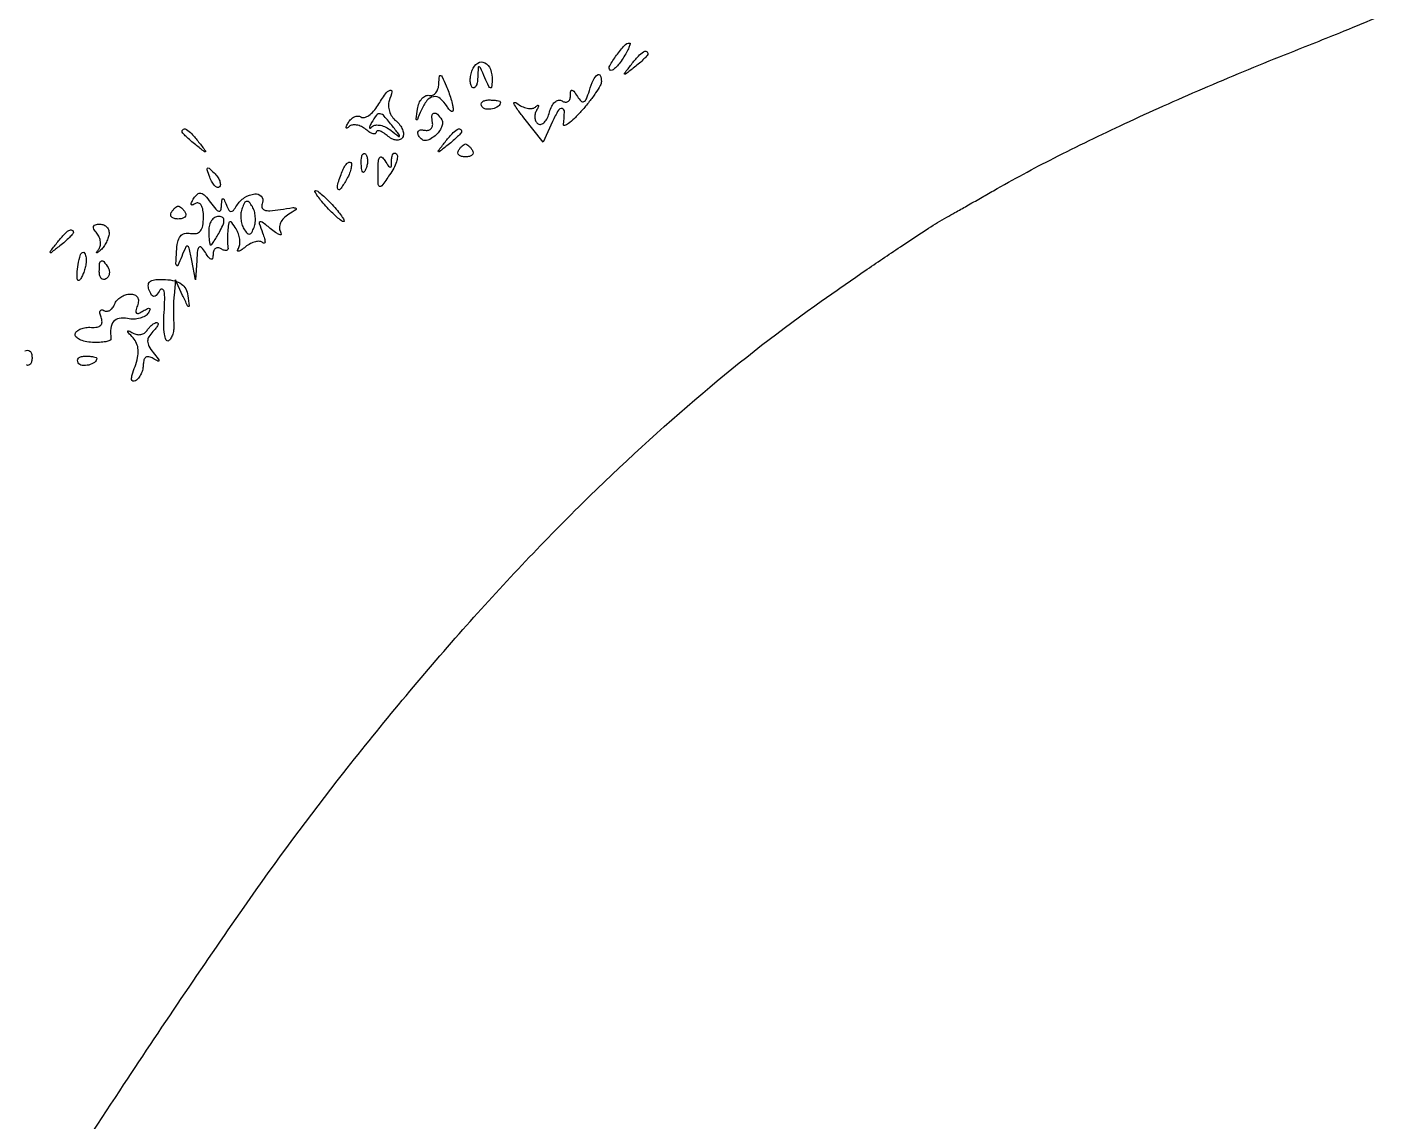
# Model space of a CAD drawing. Extents: x 153 to 7594, y 148 to 3762.
# Drawn here: x 4656 to 4829.8, y 2305.1 to 2446.1 of the extents above; entities that cross this region are included whole.
import ezdxf

# ---------------------------------------------------------------- set-up
doc = ezdxf.new("R2010")
doc.units = 0

msp = doc.modelspace()

# ---------------------------------------------------------------- linework, layer by layer
for points in [[(4650.076601, 2281.170447, -0.005836), (4667.966256, 2309.043645, -0.006434), (4683.978853, 2332.694803, -0.014661), (4696.809065, 2350.023439, -0.014146), (4712.172556, 2368.452003, -0.017278), (4727.59717, 2384.752949, -0.018513), (4743.050397, 2398.903981, -0.022821), (4758.5, 2410.864432, -0.002147), (4763.95245, 2414.665993, -0.003746), (4768.50866, 2417.763525, -0.00424), (4772.144828, 2420.151557, -0.015642), (4774.5, 2421.567613, 0.001255), (4775.534537, 2422.149785, 0.000389), (4777.0875, 2423.030432, 0.000389), (4778.821897, 2424.017537, 0.000428), (4780.5, 2424.976239, -0.012489), (4788.284917, 2429.178062, -0.008297), (4797.407007, 2433.622411, -0.007754), (4807.44154, 2438.118726, -0.006913), (4818, 2442.482618, 0.001156), (4825.120112, 2445.329877, 0.004056), (4829.686397, 2447.211335, 0.004809)], [(4655.726199, 2404.330782, -0.132116), (4656.083485, 2404.437736, -0.19017), (4656.390404, 2404.326502, -0.143669), (4656.597432, 2403.997648, -0.069229), (4656.666667, 2403.5, -0.050559), (4656.615007, 2402.990422, -0.10993), (4656.455159, 2402.633478, -0.1853), (4656.21904, 2402.484016, -0.190106), (4655.94664, 2402.532978, 0.182273)]]:
    msp.add_lwpolyline(points, format="xyb")
for points in [[(4732.796329, 2442.045478, -0.024393), (4732.297361, 2441.327019, -0.042404), (4731.80785, 2440.791514, -0.056568), (4731.393826, 2440.488076, -0.338299), (4731.145354, 2440.521312, -0.339718), (4731.07466, 2441.060257, -0.023968), (4731.951851, 2442.42138, -0.025825), (4732.971097, 2443.70252, -0.215004), (4733.630919, 2444, -0.501937), (4733.712779, 2443.890145, -0.028402), (4733.544995, 2443.425859, -0.025291), (4733.237283, 2442.795522, -0.013385)], [(4715.929715, 2439.190983, -0.015651), (4715.86619, 2438.320418, -0.479221), (4715.7061, 2438.217153, -0.206801), (4715.484639, 2438.414842, -0.007086), (4715, 2439.5, 0.003085), (4714.421185, 2440.824384, 0.272243), (4714.252361, 2440.945163, 0.424374), (4714.127683, 2440.837285, 0.004544), (4714.070285, 2439.583333, -0.032103), (4714.000085, 2438.889532, -0.082042), (4713.837482, 2438.412852, -0.19656), (4713.617084, 2438.230887, -0.278749), (4713.376461, 2438.290205, -0.141163), (4713.181041, 2438.643771, -0.055378), (4713.117177, 2439.202492, -0.049037), (4713.179666, 2439.859485, -0.043423), (4713.369399, 2440.520254, -0.152127), (4714.073685, 2441.412245, -0.276593), (4714.970131, 2441.466831, -0.189342), (4715.713004, 2440.615839, -0.096537)], [(4736, 2442.622445, -0.184603), (4735.91885, 2442.410139, -0.013803), (4735.485937, 2441.952641, -0.017649), (4734.920402, 2441.425681, -0.012436), (4734.25, 2440.872445, -0.001576), (4733.120493, 2439.99236, -0.377591), (4733, 2440, -0.377591), (4732.99236, 2440.120493, -0.001576), (4733.872445, 2441.25, -0.017685), (4734.76332, 2442.306759, -0.065617), (4735.426111, 2442.869516, -0.241985), (4735.806605, 2442.90695, -0.307699)], [(4710.914402, 2435.5, -0.132786), (4710.859734, 2435.242388, -0.393186), (4710.70457, 2435.186027, -0.124431), (4710.447171, 2435.381055, -0.027468), (4710.122884, 2435.83541, 0.077098), (4709.246682, 2436.836742, 0.215928), (4708.369616, 2437.082056, 0.193582), (4707.536241, 2436.58812, 0.062325), (4706.797532, 2435.324, -0.001884), (4706.295715, 2434.163462, -0.396686), (4706.192095, 2434.11921, -0.354115), (4706.130332, 2434.22261, -0.001776), (4706.317879, 2435.5, -0.058467), (4706.521352, 2436.246425, -0.080899), (4706.880132, 2436.839062, -0.102611), (4707.332246, 2437.190289, -0.167267), (4707.80939, 2437.25, 0.150927), (4708.268156, 2437.292614, 0.120471), (4708.670905, 2437.5875, 0.096975), (4708.954472, 2438.09965, 0.06815), (4709.070285, 2438.75, -0.011173), (4709.131074, 2439.721577, -0.467319), (4709.282091, 2439.827495, -0.223503), (4709.489401, 2439.652006, -0.005675), (4710, 2438.5, -0.014016), (4710.333024, 2437.660929, -0.013486), (4710.62312, 2436.79375, -0.013539), (4710.837261, 2436.016311, -0.04673)], [(4730, 2439.055764, -0.13059), (4729.860916, 2438.532324, -0.017935), (4729.260598, 2437.564704, -0.01959), (4728.446732, 2436.449236, -0.015431), (4727.482888, 2435.305764, -0.01408), (4726.524314, 2434.295966, -0.033642), (4725.744991, 2433.617943, -0.080304), (4725.266781, 2433.363806, -0.5573), (4725.101309, 2433.5, 0.022096), (4725.24917, 2435.128871, 0.352538), (4724.943677, 2435.546522, 0.341319), (4724.457447, 2435.342985, 0.021604), (4723.704896, 2433.873573), (4722.5, 2431.247146), (4720.019624, 2434.373573, -0.009806), (4719.153291, 2435.510659, -0.045677), (4718.729747, 2436.216973, -0.547757), (4718.817123, 2436.358417, -0.17255), (4719.111633, 2436.258676, 0.051622), (4719.773786, 2435.838798, 0.064037), (4720.462511, 2435.599755, 0.076847), (4721.072403, 2435.567535, 0.160216), (4721.502335, 2435.758676, -0.037855), (4721.776963, 2435.971992, -0.49661), (4721.881508, 2435.935346, -0.192588), (4721.868417, 2435.745154, -0.017771), (4721.644013, 2435.319098, 0.075954), (4721.453464, 2434.825917, 0.086799), (4721.431284, 2434.321218, 0.097097), (4721.577617, 2433.883797, 0.125859), (4721.869998, 2433.580346, 0.223934), (4722.256929, 2433.536445, 0.121962), (4722.667974, 2433.800115, 0.079949), (4723.044043, 2434.351988, 0.045738), (4723.319002, 2435.111863, -0.054839), (4723.606496, 2435.863447, -0.09298), (4724.01839, 2436.393794, -0.133763), (4724.483116, 2436.62351, -0.188876), (4724.932692, 2436.541599, 0.100762), (4725.340768, 2436.391376, 0.174792), (4725.690976, 2436.460257, 0.166378), (4725.928232, 2436.741497, 0.090076), (4726.015313, 2437.190983, -0.026151), (4726.055576, 2437.819366, -0.404181), (4726.208193, 2437.944382, -0.2216), (4726.440765, 2437.811821, -0.013004), (4726.905989, 2437.117872, 0.052177), (4727.377432, 2436.521383, 0.322489), (4727.740546, 2436.457637, 0.184636), (4728.07385, 2436.811492, 0.020755), (4728.458064, 2437.867872, -0.025985), (4728.978734, 2439.254135, -0.126449), (4729.490903, 2439.910241, -0.49342), (4729.848573, 2439.814972, -0.098754)], [(4702.66643, 2436.573113, 0.10347), (4702.563959, 2435.93896, 0.069988), (4702.699654, 2435.216863, 0.066228), (4703.042939, 2434.520072, 0.072136), (4703.54843, 2433.959806, -0.055886), (4704.052199, 2433.436541, -0.068379), (4704.388257, 2432.847167, -0.081571), (4704.513382, 2432.284683, -0.153612), (4704.399962, 2431.838135, -0.158999), (4704.063447, 2431.553618, -0.126794), (4703.589897, 2431.489652, -0.092305), (4703.018235, 2431.667783, -0.051688), (4702.410972, 2432.073886, 0.029788), (4701.868783, 2432.47184, 0.070194), (4701.414473, 2432.682096, 0.157961), (4701.125522, 2432.676304, 0.319617), (4701, 2432.5, -0.301415), (4700.880088, 2432.319157, -0.168576), (4700.605785, 2432.301091, -0.074889), (4700.173696, 2432.492883, -0.03138), (4699.657991, 2432.868879, 0.059816), (4699.083858, 2433.239506, 0.070874), (4698.469816, 2433.437715, 0.083091), (4697.911524, 2433.440463, 0.144798), (4697.497665, 2433.241324, -0.047386), (4697.233706, 2433.044232, -0.530096), (4697.133998, 2433.089743, -0.156856), (4697.165668, 2433.30901, -0.016997), (4697.408773, 2433.766312, -0.070838), (4697.754922, 2434.208617, -0.088571), (4698.187773, 2434.49758, -0.103771), (4698.637546, 2434.591168, -0.138863), (4699.036391, 2434.477509, 0.210973), (4699.47456, 2434.416777, 0.080495), (4700.04476, 2434.684357, 0.061399), (4700.654496, 2435.221358, 0.041987), (4701.20784, 2435.961197, -0.014157), (4702.204807, 2437.461331, -0.14059), (4702.788089, 2437.929713, -0.611626), (4703.021442, 2437.732914, -0.034697)], [(4717, 2436.39235, -0.242453), (4716.73067, 2435.869573, -0.095999), (4715.973487, 2435.524204, -0.093664), (4715.127513, 2435.482091, -0.223667), (4714.613087, 2435.817021, -0.158515), (4714.534562, 2436.139071, -0.191218), (4714.669932, 2436.417083, -0.126631), (4715.024148, 2436.605052, -0.059057), (4715.543989, 2436.666667, -0.017729), (4716.102116, 2436.64687, -0.028836), (4716.572297, 2436.586086, -0.02859), (4716.921037, 2436.499492, -0.328686)], [(4700.398692, 2433.75, 0.01713), (4700.159137, 2433.298639, 0.16288), (4700.131036, 2433.084951, 0.524814), (4700.231588, 2433.041006, 0.045405), (4700.497665, 2433.241324, -0.160599), (4700.928899, 2433.432659, -0.076061), (4701.543254, 2433.400245, -0.063419), (4702.238335, 2433.161225, -0.051139), (4702.907991, 2432.741324, 0.002328), (4703.898565, 2431.97634, 0.488078), (4704.001363, 2432.003157, 0.272896), (4703.982619, 2432.151917, 0.001728), (4703.127555, 2433.25, 0.012018), (4702.027209, 2434.585654, 0.170742), (4701.498379, 2434.888047, 0.281916), (4701.038371, 2434.710498, 0.032682)], [(4709.429973, 2434.113307, -0.157815), (4709.534458, 2433.687312, -0.080573), (4709.405763, 2433.145782, -0.06707), (4709.072804, 2432.574976, -0.054071), (4708.578017, 2432.064749, -0.041956), (4707.899039, 2431.591348, -0.121116), (4707.352364, 2431.431816, -0.166414), (4706.900633, 2431.565106, -0.100459), (4706.514698, 2431.976218, -0.090016), (4706.36205, 2432.365128, -0.225165), (4706.435224, 2432.653545, -0.200483), (4706.716997, 2432.801555, -0.073263), (4707.17567, 2432.774777, 0.093083), (4707.661871, 2432.765562, 0.143575), (4708.037541, 2432.947903, 0.151664), (4708.242209, 2433.295078, 0.107674), (4708.25, 2433.75, -0.054685), (4708.173457, 2434.616235, -0.323358), (4708.432109, 2434.958871, -0.287532), (4708.875495, 2434.840316, -0.049036)], [(4678.127555, 2431.25, -0.001576), (4679.00764, 2430.120493, -0.377591), (4679, 2430, -0.377591), (4678.879507, 2429.99236, -0.001576), (4677.75, 2430.872445, -0.012436), (4677.079598, 2431.425681, -0.017649), (4676.514063, 2431.952641, -0.013803), (4676.08115, 2432.410139, -0.184603), (4676, 2432.622445, -0.307699), (4676.193395, 2432.90695, -0.241985), (4676.573889, 2432.869516, -0.065617), (4677.23668, 2432.306759, -0.017685)], [(4712, 2432.622445, -0.184603), (4711.91885, 2432.410139, -0.013803), (4711.485937, 2431.952641, -0.017649), (4710.920402, 2431.425681, -0.012436), (4710.25, 2430.872445, -0.001576), (4709.120493, 2429.99236, -0.377591), (4709, 2430, -0.377591), (4708.99236, 2430.120493, -0.001576), (4709.872445, 2431.25, -0.017685), (4710.76332, 2432.306759, -0.065617), (4711.426111, 2432.869516, -0.241985), (4711.806605, 2432.90695, -0.307699)], [(4713.396994, 2430.166667, -0.156081), (4713.475617, 2429.850742, -0.191391), (4713.345951, 2429.578125, -0.128073), (4713.003629, 2429.393832, -0.059847), (4712.5, 2429.333333, -0.059847), (4711.996371, 2429.393832, -0.128073), (4711.654049, 2429.578125, -0.191391), (4711.524383, 2429.850742, -0.156081), (4711.603006, 2430.166667, -0.030643), (4711.82824, 2430.485629, -0.036533), (4712.078947, 2430.755208, -0.039602), (4712.318569, 2430.94484, -0.148655), (4712.5, 2431, -0.148655), (4712.681431, 2430.94484, -0.039602), (4712.921053, 2430.755208, -0.036533), (4713.17176, 2430.485629, -0.030643)], [(4699.683114, 2427.8125, -0.054073), (4699.461564, 2427.395823, -0.470617), (4699.279315, 2427.37858, -0.168741), (4699.137993, 2427.670344, -0.018894), (4699.078947, 2428.416667, -0.028489), (4699.089945, 2429.112848, -0.077125), (4699.200665, 2429.592839, -0.208169), (4699.385309, 2429.77538, -0.296942), (4699.604167, 2429.729167, -0.126455), (4699.797407, 2429.402231, -0.060344), (4699.876576, 2428.916927, -0.05415), (4699.839148, 2428.359369, -0.051402)], [(4702.984687, 2428.916667, -0.041565), (4703.032089, 2429.420038, -0.118415), (4703.172339, 2429.74035, -0.249635), (4703.373756, 2429.833478, -0.184351), (4703.601999, 2429.731334, -0.225868), (4703.73467, 2429.357609, -0.052316), (4703.593292, 2428.686739, -0.044035), (4703.24866, 2427.87217, -0.030698), (4702.726999, 2427.020624, -0.005284), (4701.715636, 2425.608695, -0.334279), (4701.440423, 2425.525535, -0.309251), (4701.267357, 2425.76837, -0.004836), (4701.25, 2427.562719, -0.01493), (4701.285979, 2428.767394, -0.132435), (4701.45312, 2429.266648, -0.450127), (4701.721991, 2429.304122, -0.074784), (4702.109687, 2428.856763, 0.011043), (4702.595644, 2428.126032, 0.263399), (4702.810048, 2428.023323, 0.372536), (4702.952003, 2428.164196, 0.016301)], [(4680.806872, 2425.473539, -0.278911), (4680.538684, 2425.40751, -0.120343), (4680.210949, 2425.604915, -0.070189), (4679.866277, 2426.059266, -0.036269), (4679.564293, 2426.706872, -0.008399), (4679.21821, 2427.663782, -0.286372), (4679.270328, 2427.888819, -0.400052), (4679.463552, 2427.893514, -0.011214), (4680.124088, 2427.266667, -0.043285), (4680.558688, 2426.753423, -0.063152), (4680.837219, 2426.231185, -0.082976), (4680.927901, 2425.779789, -0.20742)], [(4697.122073, 2426.325003, -0.022794), (4696.370907, 2425.158973, -0.582659), (4696.068872, 2425.189955, -0.18392), (4696.038161, 2425.807875, -0.013074), (4696.623539, 2427.461341, -0.033338), (4696.896209, 2428.051117, -0.064271), (4697.201425, 2428.471425, -0.109577), (4697.487156, 2428.665262, -0.299281), (4697.715202, 2428.618131, -0.217548), (4697.826923, 2428.318576, -0.045448), (4697.734072, 2427.751423, -0.039963), (4697.494276, 2427.058111, -0.028467)], [(4681.078947, 2423.05887, -0.00926), (4681.135643, 2423.831525, -0.352086), (4681.248955, 2423.948655, -0.331944), (4681.395194, 2423.86568, -0.008798), (4681.699998, 2423.136847, 0.031992), (4682.015823, 2422.470271, 0.258523), (4682.292742, 2422.297275, 0.243195), (4682.599116, 2422.435825, 0.028856), (4683.041083, 2423.066473, -0.109353), (4684.037664, 2424.091321, -0.11688), (4685.350302, 2424.56874, -0.238847), (4686.18631, 2424.260941, -0.286342), (4686.343083, 2423.451676, 0.134476), (4686.284205, 2422.859246, 0.264372), (4686.574438, 2422.504139, 0.1115), (4687.306788, 2422.39601, 0.020879), (4688.662321, 2422.555675, -0.004952), (4690.256877, 2422.795194, -0.166499), (4690.629446, 2422.723241, -0.553699), (4690.637075, 2422.526145, -0.013993), (4689.728968, 2421.943893, 0.063059), (4689.09379, 2421.442623, 0.084725), (4688.67599, 2420.841892, 0.102507), (4688.52981, 2420.229565, 0.14357), (4688.670926, 2419.68854, -0.134871), (4688.753938, 2419.391156, -0.494162), (4688.622464, 2419.289759, -0.086366), (4688.191318, 2419.489208, -0.017018), (4687.504728, 2420, 0.005567), (4686.320748, 2420.92368, 0.266651), (4686.032087, 2420.961481, 0.395287), (4685.932891, 2420.743442, 0.008382), (4686.365622, 2419.530481, -0.017648), (4686.60612, 2418.814719, -0.066506), (4686.679496, 2418.348318, -0.356412), (4686.578701, 2418.218854, -0.257985), (4686.394862, 2418.271805, 0.1771), (4686.008766, 2418.45114, 0.079246), (4685.442226, 2418.409199, 0.06389), (4684.789516, 2418.163768, 0.048305), (4684.150051, 2417.741324, -0.0176), (4683.590304, 2417.320075, -0.10031), (4683.250566, 2417.172414, -0.513717), (4683.146592, 2417.267175, -0.105677), (4683.242059, 2417.547746, 0.105989), (4683.414415, 2418.055317, 0.058247), (4683.414284, 2418.714316, 0.054198), (4683.254152, 2419.414446, 0.057792), (4682.94933, 2420.047746, 0.01083), (4682.406909, 2420.865435, 0.257677), (4682.167945, 2420.983546, 0.357017), (4681.99829, 2420.831365, 0.016225), (4681.896892, 2420, 0.012448), (4681.856196, 2419.365263, 0.010801), (4681.844507, 2418.698478, 0.010928), (4681.860177, 2418.094197, 0.031064), (4681.906356, 2417.67567, -0.148011), (4681.874632, 2417.416693, -0.239867), (4681.706461, 2417.279533, -0.140879), (4681.40829, 2417.299413, -0.051817), (4681.024777, 2417.484687, 0.106404), (4680.633166, 2417.623903, 0.17827), (4680.29653, 2417.547465, 0.161902), (4680.067974, 2417.261139, 0.085444), (4679.984687, 2416.809017, -0.044036), (4679.929693, 2416.259321, -0.415341), (4679.752317, 2416.139075, -0.187072), (4679.477402, 2416.311987, -0.016439), (4679, 2417, 0.034807), (4678.489642, 2417.680734, 0.418779), (4678.194227, 2417.699877, 0.185329), (4677.990126, 2417.30381, 0.012202), (4677.879131, 2416), (4677.727636, 2413.5), (4677.239213, 2416, 0.005512), (4676.912002, 2417.581955, 0.2522), (4676.702644, 2417.82598, 0.398559), (4676.464471, 2417.727824, 0.009153), (4675.940931, 2416.5, -0.006415), (4675.460319, 2415.355532, -0.525619), (4675.30017, 2415.324313, -0.212211), (4675.200318, 2415.576331, -0.003359), (4675.275544, 2417.152138, -0.036504), (4675.431694, 2418.371196, -0.115414), (4675.772787, 2419.114571, -0.17051), (4676.317993, 2419.466366, -0.106781), (4677.085009, 2419.483629, 0.096516), (4677.840445, 2419.485278, 0.177081), (4678.35998, 2419.800349, 0.12814), (4678.659462, 2420.470561, 0.041358), (4678.75, 2421.563253, 0.037744), (4678.680897, 2422.477364, 0.094627), (4678.459042, 2423.105344, 0.184857), (4678.122064, 2423.376133, 0.219661), (4677.720492, 2423.327254, -0.04857), (4677.337274, 2423.139052, -0.42565), (4677.183918, 2423.212262, -0.199384), (4677.202702, 2423.46896, -0.021734), (4677.498135, 2423.996982, -0.076723), (4677.964238, 2424.542872, -0.243401), (4678.41722, 2424.650567, -0.148456), (4678.933562, 2424.341855, -0.026457), (4679.652643, 2423.460361, 0.015757), (4680.332632, 2422.5894, 0.15165), (4680.722306, 2422.336654, 0.402744), (4680.968972, 2422.46865, 0.064836)], [(4695.5, 2423, -0.012939), (4696.159597, 2422.232121, -0.02599), (4696.63142, 2421.5875, -0.034935), (4696.889734, 2421.12573, -0.549874), (4696.809975, 2421, -0.165568), (4696.525997, 2421.096686, -0.014322), (4695.92517, 2421.5875, -0.017642), (4695.229731, 2422.233916, -0.012769), (4694.5, 2423, -0.012939), (4693.840403, 2423.767879, -0.02599), (4693.36858, 2424.4125, -0.034935), (4693.110266, 2424.87427, -0.549874), (4693.190025, 2425, -0.165568), (4693.474003, 2424.903314, -0.014322), (4694.07483, 2424.4125, -0.017642), (4694.770269, 2423.766084, -0.012769)], [(4676.396994, 2422.166667, -0.156081), (4676.475617, 2421.850742, -0.191391), (4676.345951, 2421.578125, -0.128073), (4676.003629, 2421.393832, -0.059847), (4675.5, 2421.333333, -0.059847), (4674.996371, 2421.393832, -0.128073), (4674.654049, 2421.578125, -0.191391), (4674.524383, 2421.850742, -0.156081), (4674.603006, 2422.166667, -0.030643), (4674.82824, 2422.485629, -0.036533), (4675.078947, 2422.755208, -0.039602), (4675.318569, 2422.94484, -0.148655), (4675.5, 2423, -0.148655), (4675.681431, 2422.94484, -0.039602), (4675.921053, 2422.755208, -0.036533), (4676.17176, 2422.485629, -0.030643)], [(4683.731684, 2422.743162, 0.065685), (4683.579073, 2422.106386, 0.046771), (4683.57131, 2421.371909, 0.047104), (4683.699397, 2420.656001, 0.070716), (4683.953357, 2420.07547, 0.03821), (4684.363029, 2419.513544, 0.255746), (4684.674931, 2419.394825, 0.237465), (4684.960028, 2419.591277, 0.033698), (4685.268316, 2420.256838, 0.065685), (4685.420927, 2420.893614, 0.046771), (4685.42869, 2421.628091, 0.047104), (4685.300603, 2422.343999, 0.070716), (4685.046643, 2422.92453, 0.03821), (4684.636971, 2423.486456, 0.255746), (4684.325069, 2423.605175, 0.237465), (4684.039972, 2423.408723, 0.033698)], [(4666.582666, 2419.362278, -0.052514), (4666.440185, 2418.80581, -0.036018), (4666.169685, 2418.212238, -0.036327), (4665.821811, 2417.672154, -0.059293), (4665.445611, 2417.278944, -0.008867), (4665.094478, 2417.000002, -0.313995), (4664.995537, 2416.995537, -0.437829), (4664.980878, 2417.075179, -0.010336), (4665.241324, 2417.407991, 0.118772), (4665.450804, 2417.84359, 0.081108), (4665.478346, 2418.394516, 0.074006), (4665.324398, 2418.974031, 0.071453), (4665.0072, 2419.491324, -0.043636), (4664.638194, 2420.024377, -0.213943), (4664.603655, 2420.380221, -0.257234), (4664.842504, 2420.599397, -0.059802), (4665.402931, 2420.666667, -0.097332), (4665.91141, 2420.566737, -0.112326), (4666.315089, 2420.283502, -0.115083), (4666.549985, 2419.859695, -0.106063)], [(4679.428571, 2419.833333, 0.012834), (4679.446615, 2419.130462, 0.021123), (4679.502165, 2418.538542, 0.016521), (4679.580216, 2418.080696, 0.356244), (4679.679102, 2418, 0.239573), (4679.815794, 2418.069483, 0.009665), (4680.144258, 2418.538542, 0.015117), (4680.51665, 2419.13075, 0.009928), (4680.910803, 2419.833333, 0.027809), (4681.314791, 2420.700912, 0.12972), (4681.381446, 2421.243702, 0.25027), (4681.15877, 2421.551509, 0.114004), (4680.660272, 2421.666667, 0.147121), (4680.190563, 2421.525401, 0.099055), (4679.790384, 2421.128125, 0.082795), (4679.52061, 2420.534202, 0.06538)], [(4662, 2419.622445, -0.184603), (4661.91885, 2419.410139, -0.013803), (4661.485937, 2418.952641, -0.017649), (4660.920402, 2418.425681, -0.012436), (4660.25, 2417.872445, -0.001576), (4659.120493, 2416.99236, -0.377591), (4659, 2417, -0.377591), (4658.99236, 2417.120493, -0.001576), (4659.872445, 2418.25, -0.017685), (4660.76332, 2419.306759, -0.065617), (4661.426111, 2419.869516, -0.241985), (4661.806605, 2419.90695, -0.307699)], [(4663.607127, 2415.528944, -0.031025), (4663.47881, 2414.920228, -0.027669), (4663.27235, 2414.307717, -0.028704), (4663.024216, 2413.777664, -0.072672), (4662.770646, 2413.437313, -0.5934), (4662.526836, 2413.50893, -0.065115), (4662.464332, 2414.251818, -0.035196), (4662.606136, 2415.463842, -0.027547), (4662.923489, 2416.75, -0.214299), (4663.171273, 2417.032967, -0.390679), (4663.44116, 2416.944872, -0.106568), (4663.631068, 2416.326701, -0.057928)], [(4666.457295, 2415.069098, -0.090093), (4666.612382, 2414.673795, -0.095385), (4666.614038, 2414.257398, -0.099739), (4666.463027, 2413.88478, -0.108766), (4666.182979, 2413.613087, -0.158515), (4665.860929, 2413.534562, -0.191218), (4665.582917, 2413.669932, -0.126631), (4665.394948, 2414.024148, -0.059057), (4665.333333, 2414.543989, -0.019984), (4665.376303, 2415.618676, -0.269722), (4665.59208, 2415.929499, -0.350126), (4665.913397, 2415.852054, -0.02679)], [(4676.737662, 2411.448875, -0.002162), (4676.897832, 2410.130686, -0.471662), (4676.820506, 2410.050115, -0.270725), (4676.69466, 2410.137003, -0.001526), (4676.061797, 2411.5), (4675.140571, 2413.5), (4674.955131, 2411.5, 0.012884), (4674.895898, 2410.613134, 0.008699), (4674.872047, 2409.599461, 0.008767), (4674.883243, 2408.617928, 0.017216), (4674.932696, 2407.83859, -0.050115), (4674.931112, 2407.163577, -0.051499), (4674.794693, 2406.50878, -0.056809), (4674.552449, 2405.968943, -0.121068), (4674.234, 2405.64462, -0.462439), (4673.926129, 2405.744165, -0.060551), (4673.716147, 2406.500478, -0.037437), (4673.623468, 2407.733475, -0.018426), (4673.681145, 2409.30603, 0.012725), (4673.762629, 2411.000242, 0.052943), (4673.677769, 2412.018128, 0.280993), (4673.439954, 2412.280247, 0.333179), (4673.134158, 2412.166154, -0.026805), (4672.65465, 2411.500228, -0.244098), (4672.33757, 2411.36079, -0.2607), (4672.055743, 2411.543258, -0.02995), (4671.731705, 2412.256782, -0.118977), (4671.648114, 2412.898325, -0.233264), (4671.91755, 2413.322778, -0.122968), (4672.604784, 2413.536987, -0.02771), (4673.838692, 2413.539503, -0.047401), (4675.04156, 2413.360046, -0.095781), (4675.907489, 2412.958914, -0.115264), (4676.461464, 2412.322805, -0.090681)], [(4670.23472, 2410.169288, 0.030309), (4670.023206, 2409.499325, 0.276833), (4670.108465, 2409.218675, 0.297404), (4670.387647, 2409.174314, 0.033264), (4670.98457, 2409.490464, -0.019778), (4671.54437, 2409.806556, -0.222214), (4671.79299, 2409.815796, -0.415235), (4671.859354, 2409.651308, -0.037496), (4671.63348, 2409.215976, -0.125086), (4671.229507, 2408.825553, -0.064448), (4670.57506, 2408.555968, -0.057858), (4669.78604, 2408.43959, -0.055333), (4668.978972, 2408.50405, 0.083389), (4667.883279, 2408.530198, 0.186302), (4667.167921, 2408.129195, 0.151283), (4666.815506, 2407.274794, 0.050499), (4666.829169, 2405.907229, -0.337418), (4666.696887, 2405.686519, -0.047415), (4666.153493, 2405.527168, -0.038388), (4665.374245, 2405.43814, -0.0226), (4664.436297, 2405.445808, -0.038007), (4663.513083, 2405.565891, -0.064121), (4662.776465, 2405.820991, -0.094605), (4662.328257, 2406.161792, -0.254654), (4662.238706, 2406.538579, -0.157592), (4662.472605, 2406.897161, -0.07415), (4662.954601, 2407.180979, -0.062328), (4663.597555, 2407.351776, -0.051027), (4664.308872, 2407.375391, 0.056662), (4665.059409, 2407.408756, 0.162293), (4665.516673, 2407.64647, 0.198151), (4665.686292, 2408.073155, 0.088617), (4665.570326, 2408.677329, -0.038883), (4665.417635, 2409.191482, -0.144977), (4665.443317, 2409.524383, -0.316819), (4665.619165, 2409.642691, -0.133833), (4665.90667, 2409.557681, 0.143821), (4666.283206, 2409.454326, 0.123967), (4666.680475, 2409.561911, 0.101849), (4667.038929, 2409.872604, 0.071936), (4667.299874, 2410.339077, -0.088914), (4667.60671, 2410.846607, -0.066553), (4668.100294, 2411.276687, -0.0656), (4668.697816, 2411.567412, -0.080629), (4669.309318, 2411.666667, -0.089976), (4669.885947, 2411.562055, -0.166077), (4670.249863, 2411.26287, -0.15525), (4670.369191, 2410.786652, -0.076118)], [(4672.223794, 2406.823794, 0.061908), (4671.717098, 2406.173263, 0.140069), (4671.558215, 2405.575418, 0.123308), (4671.73183, 2404.933003, 0.042742), (4672.273794, 2404.131835, -0.005418), (4672.92138, 2403.313351, -0.174133), (4672.99872, 2403.074956, -0.55478), (4672.884979, 2403.008819, -0.013667), (4672.25, 2403.367059, 0.077111), (4671.729345, 2403.579298, 0.195693), (4671.333171, 2403.518067, 0.188616), (4671.082721, 2403.194096, 0.071433), (4671, 2402.618034, -0.05948), (4670.926046, 2401.998558, -0.050704), (4670.707138, 2401.37766, -0.053109), (4670.384775, 2400.8476, -0.091429), (4670.003023, 2400.501868, -0.201803), (4669.667585, 2400.449346, -0.333505), (4669.494961, 2400.661058, -0.084141), (4669.573537, 2401.273257, -0.016947), (4669.929997, 2402.315877, 0.038868), (4670.269931, 2403.473475, 0.069144), (4670.33915, 2404.462671, 0.08306), (4670.13869, 2405.303843, 0.086785), (4669.676974, 2406.019731, -0.005398), (4669.07401, 2406.686536, -0.18476), (4669.000571, 2406.882253, -0.555507), (4669.095896, 2406.940728, -0.011928), (4669.680902, 2406.630393, 0.086136), (4670.179441, 2406.454185, 0.090436), (4670.699422, 2406.460679, 0.095748), (4671.159897, 2406.646621, 0.111085), (4671.489919, 2406.983688, -0.041759), (4671.777645, 2407.372529, -0.04379), (4672.121814, 2407.701458, -0.047947), (4672.468608, 2407.928378, -0.121492), (4672.759017, 2408, -0.353852), (4672.89207, 2407.89236, -0.160719), (4672.866201, 2407.654489, -0.063924), (4672.631736, 2407.276082, -0.025759)], [(4665, 2403.39235, -0.242453), (4664.73067, 2402.869573, -0.095999), (4663.973487, 2402.524204, -0.093664), (4663.127513, 2402.482091, -0.223667), (4662.613087, 2402.817021, -0.158515), (4662.534562, 2403.139071, -0.191218), (4662.669932, 2403.417083, -0.126631), (4663.024148, 2403.605052, -0.059057), (4663.543989, 2403.666667, -0.017729), (4664.102116, 2403.64687, -0.028836), (4664.572297, 2403.586086, -0.02859), (4664.921037, 2403.499492, -0.328686)]]:
    msp.add_lwpolyline(points, format="xyb", close=True)

doc.saveas('drawing.dxf')
